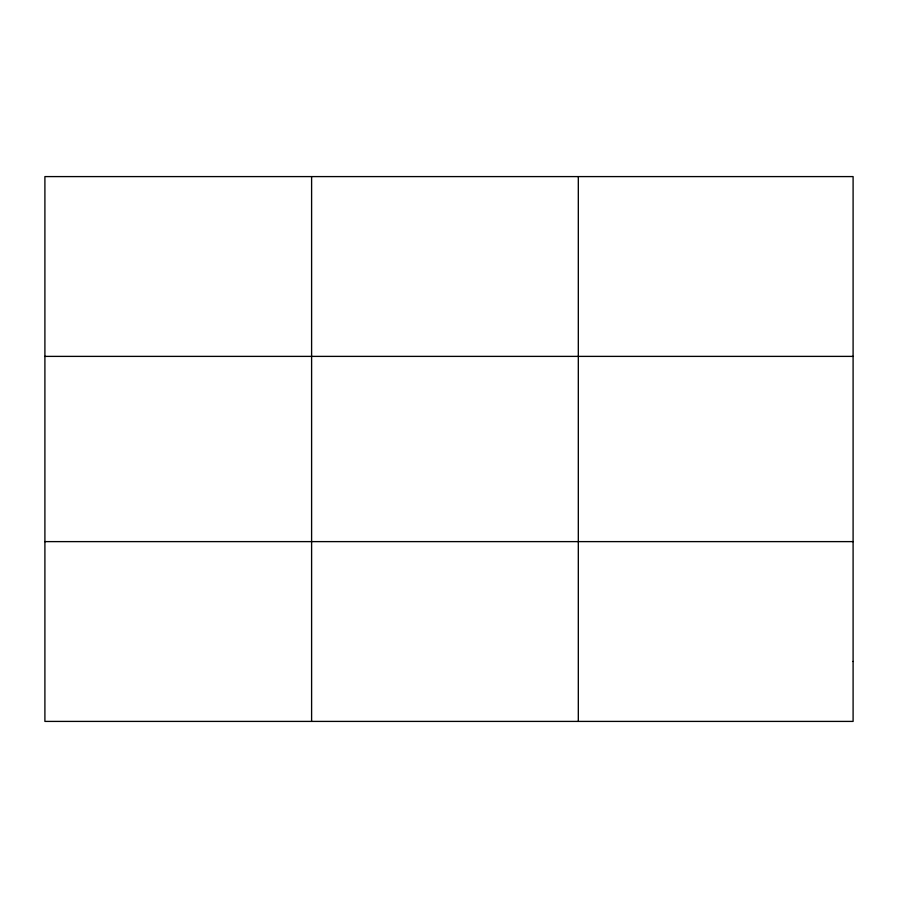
<?xml version="1.0" encoding="UTF-8"?>
<svg xmlns="http://www.w3.org/2000/svg" width="898" height="898" viewBox="0 0 898 898"><rect width="100%" height="100%" fill="white"/><g stroke="black" fill="none" stroke-linecap="round" stroke-linejoin="round"><path stroke-width="1.35" d="M311.606 721.408L311.606 176.592M578.312 721.408L578.312 176.592M44.9 356.383L853.1 356.383M44.9 541.617L853.1 541.617M853.1 661.478L853.1 721.408L44.9 721.408L44.9 176.592L853.1 176.592L853.1 661.478"/></g></svg>
